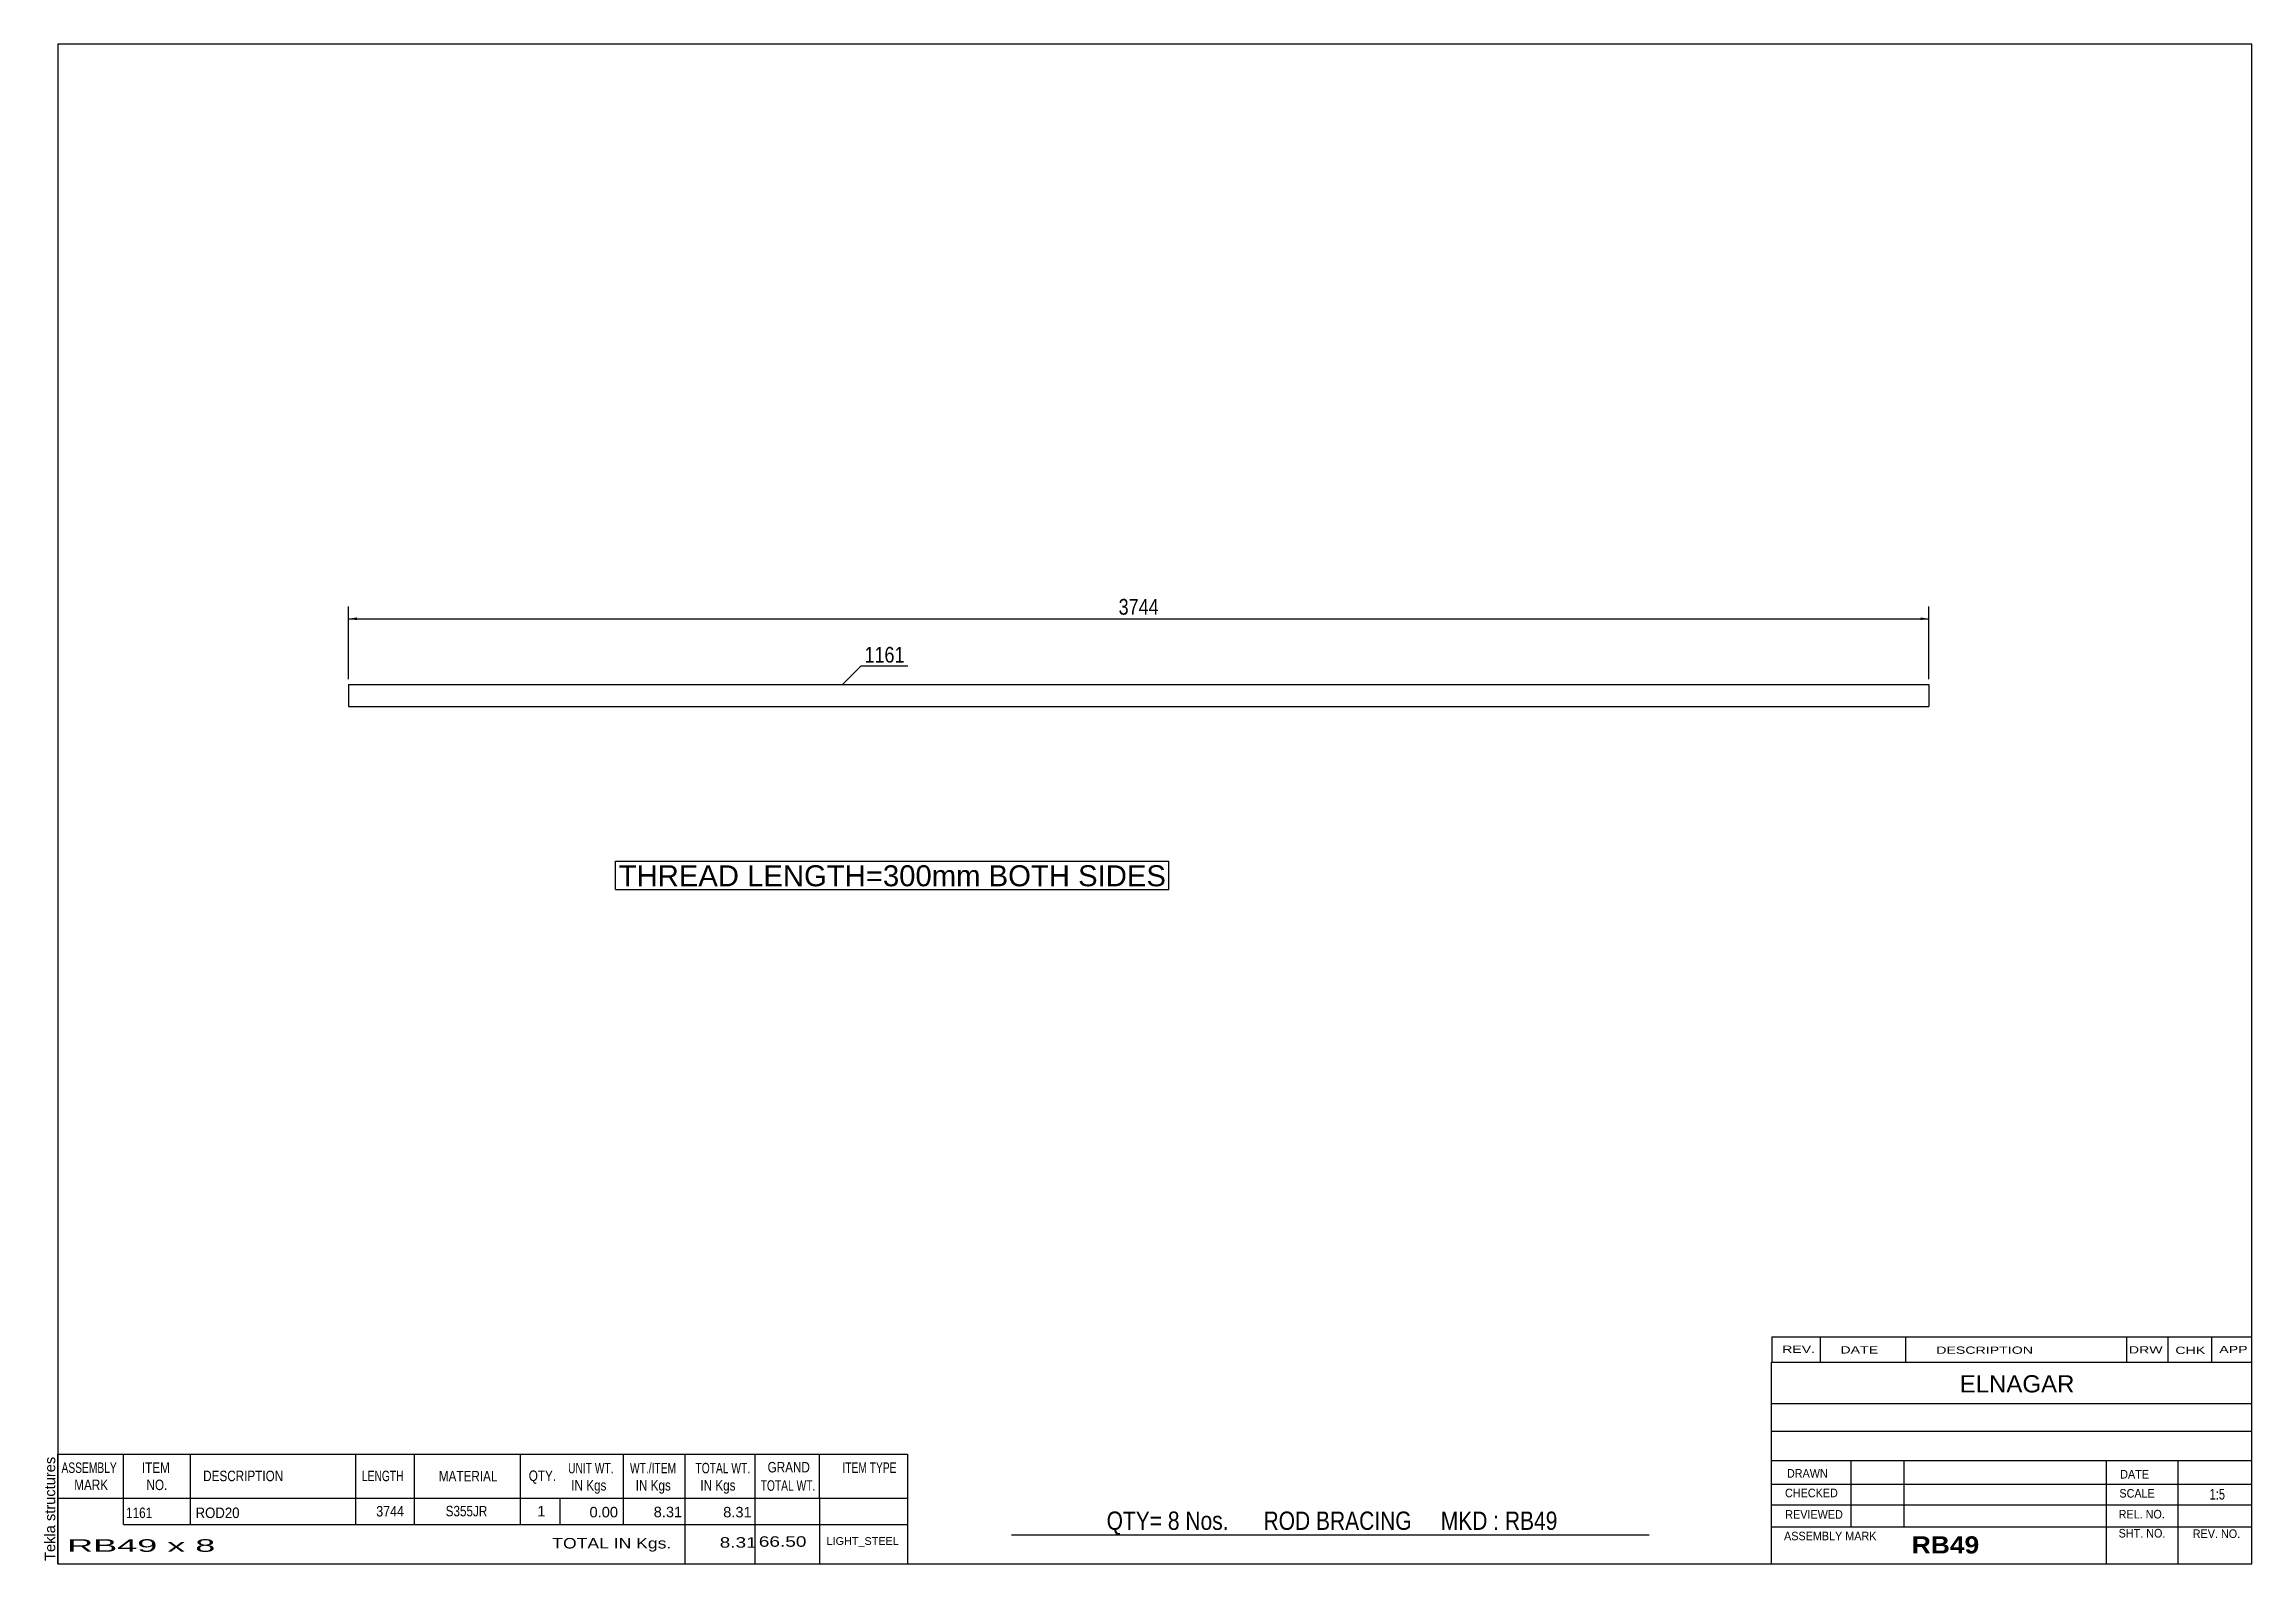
# Model space of a CAD drawing. Header units: millimetres. Extents: x 2 to 405, y 5 to 282.
import ezdxf

# ---------------------------------------------------------------- set-up
doc = ezdxf.new("R2010")
doc.units = ezdxf.units.MM
doc.styles.add('Arial', font='ARIAL.TTF', dxfattribs={"height": 0.2})
doc.styles.add('Arial Bold', font='ARIALBD.TTF', dxfattribs={"height": 0.2})
doc.styles.add('Arial Narrow', font='ARIALN.TTF', dxfattribs={"height": 0.2})

# ---------------------------------------------------------------- blocks, each defined once
blk = doc.blocks.new('Unknown-629161814-1210')
at = {"color": 5, "linetype": 'Continuous'}
for p, q in [((405, 282), (5, 282)), ((5, 282), (5, 5)), ((405, 5), (405, 282)), ((5, 5), (405, 5))]:
    blk.add_line(p, q, dxfattribs=at)
at = {"color": 174, "linetype": 'Continuous', "style": 'Arial'}
blk.add_text('Tekla structures', height=1.9102, rotation=90, dxfattribs=at).set_placement((4.5, 5.5))
blk = doc.blocks.new('Part-629161814-1252 - 1233')
at = {"color": 2, "linetype": 'Continuous'}
for p, q in [((58, 165.25), (202, 165.25)), ((58, 165.25), (58, 161.84)), ((202.1, 165.25), (346.1, 165.25)), ((346.1, 165.25), (346.1, 161.25)), ((58, 161.84), (58, 161.25)), ((58, 161.25), (202, 161.25)), ((202.1, 161.25), (346.1, 161.25))]:
    blk.add_line(p, q, dxfattribs=at)
blk = doc.blocks.new('StraightDimension-629161814-1262 - 1233')
at = {"linetype": 'Continuous'}
for points in [[(59.5, 177), (58, 177.25), (59.5, 177.5)], [(344.6, 177.5), (346.1, 177.25), (344.6, 177)]]:
    blk.add_hatch(color=7, dxfattribs=at).paths.add_polyline_path(points)
at = {"color": 7, "linetype": 'Continuous'}
for p, q in [((58, 166.25), (58, 179.5)), ((58, 177.25), (346.1, 177.25)), ((346.1, 166.25), (346.1, 179.5))]:
    blk.add_line(p, q, dxfattribs=at)
at = {"color": 0}
blk.add_wipeout([(206.31, 177.4), (206.31, 181.6), (197.79, 181.6), (197.79, 177.4)], dxfattribs=at)
at = {"color": 3, "style": 'Arial Narrow'}
blk.add_text('3744', height=2.863, dxfattribs=at).set_placement((198.39, 178))
blk = doc.blocks.new('CBS_REVISION-629161814-1313')
at = {"color": 7, "linetype": 'Continuous'}
for p, q in [((317.49, 46.38), (404.99, 46.38)), ((317.49, 46.38), (317.49, 41.75)), ((326.29, 46.38), (326.29, 41.75)), ((341.88, 46.38), (341.88, 41.81)), ((382.14, 46.38), (382.14, 41.75)), ((389.68, 46.38), (389.68, 41.75)), ((397.63, 46.38), (397.63, 41.75)), ((317.49, 41.75), (404.99, 41.75))]:
    blk.add_line(p, q, dxfattribs=at)
at = {"color": 7, "style": 'Arial Narrow', "width": 1.7}
for s, height, p in [('REV.', 1.326, (319.35, 43.43)), ('DATE', 1.326, (329.98, 43.31)), ('DESCRIPTION', 1.3257, (347.46, 43.26)), ('DRW', 1.326, (382.57, 43.32)), ('CHK', 1.326, (391.06, 43.23)), ('APP', 1.326, (399.06, 43.38))]:
    blk.add_text(s, height=height, dxfattribs=at).set_placement(p)
blk = doc.blocks.new('CBS_BOM-629161814-1310')
at = {"color": 7, "linetype": 'Continuous'}
for p, q in [((4.97, 16.97), (4.97, 24.97)), ((4.97, 24.97), (159.89, 24.97)), ((16.97, 16.97), (16.97, 24.97)), ((29.16, 16.97), (29.16, 24.97)), ((59.32, 16.97), (59.32, 24.97)), ((70, 16.97), (70, 24.97)), ((89.32, 16.97), (89.32, 24.97)), ((108.12, 16.97), (108.12, 24.97)), ((119.33, 16.97), (119.33, 24.97)), ((132.12, 16.97), (132.12, 24.97)), ((143.87, 16.97), (143.87, 24.97)), ((159.89, 24.96), (159.89, 16.98)), ((4.97, 16.97), (159.89, 16.97)), ((4.97, 12.17), (4.97, 16.97)), ((16.97, 12.17), (16.97, 16.97)), ((29.16, 12.17), (29.16, 16.97)), ((59.32, 12.17), (59.32, 16.97)), ((70, 12.17), (70, 16.97)), ((89.32, 12.17), (89.32, 16.97)), ((96.58, 12.17), (96.58, 16.97)), ((108.12, 12.17), (108.12, 16.97)), ((119.33, 12.17), (119.33, 16.97)), ((132.12, 12.17), (132.12, 16.97)), ((143.89, 12.17), (143.89, 16.97)), ((159.89, 16.97), (159.89, 12.17)), ((4.97, 4.97), (4.97, 12.15)), ((16.97, 12.17), (159.89, 12.17)), ((119.33, 4.97), (119.33, 12.15)), ((132.12, 4.97), (132.12, 12.15)), ((143.93, 4.97), (143.93, 12.15)), ((159.89, 12.17), (159.89, 4.97)), ((4.97, 4.97), (159.89, 4.97))]:
    blk.add_line(p, q, dxfattribs=at)
at = {"color": 3, "linetype": 'Continuous', "style": 'Arial'}
for s, height, width, p in [('ASSEMBLY', 1.91, 0.7, (5.65, 21.54)), ('MARK', 1.91, 0.8, (7.97, 18.41)), ('ITEM', 1.91, 0.8, (20.3, 21.54)), ('NO.', 1.91, 0.8, (21.15, 18.41)), ('DESCRIPTION', 1.9102, 0.8, (31.48, 20.04)), ('LENGTH', 1.91, 0.7, (60.43, 20.04)), ('MATERIAL', 1.91, 0.8, (74.45, 19.99)), ('QTY.', 1.91, 0.8, (90.84, 20.07)), ('UNIT WT.', 1.91, 0.7, (98.01, 21.47)), ('IN Kgs', 1.91, 0.8, (98.59, 18.33)), ('WT./ITEM', 1.91, 0.7, (109.3, 21.47)), ('IN Kgs', 1.91, 0.8, (110.34, 18.33)), ('TOTAL WT.', 1.91, 0.7, (121.24, 21.47)), ('IN Kgs', 1.91, 0.8, (122.13, 18.33)), ('TOTAL WT.', 1.91, 0.7, (133.13, 18.29)), ('GRAND', 1.91, 0.8, (134.39, 21.63)), ('ITEM TYPE', 1.91, 0.7, (148.03, 21.55))]:
    blk.add_text(s, height=height, dxfattribs=dict(at, width=width)).set_placement(p)
at = {"color": 7, "linetype": 'Continuous', "style": 'Arial'}
for s, width, p in [('1161', 0.8, (17.43, 13.32)), ('ROD20', 0.9, (30.1, 13.32)), ('3744', 0.85, (63.04, 13.6)), ('S355JR', 0.8, (75.69, 13.63))]:
    blk.add_text(s, height=1.91, dxfattribs=dict(at, width=width)).set_placement(p)
for s, p in [('1', (92.41, 13.63)), ('0.00', (101.92, 13.44)), ('8.31', (113.62, 13.47)), ('8.31', (126.29, 13.44))]:
    blk.add_text(s, height=1.91, dxfattribs=at).set_placement(p)
at = {"color": 6, "linetype": 'Continuous', "style": 'Arial'}
for s, height, width, p in [('RB49 x 8', 2.292, 2.05, (6.69, 7.16)), ('TOTAL IN Kgs.', 1.9102, 1.2, (95.13, 7.77)), ('8.31', 1.91, 1.3, (125.65, 7.92)), ('66.50', 1.91, 1.3, (132.79, 8.08))]:
    blk.add_text(s, height=height, dxfattribs=dict(at, width=width)).set_placement(p)
blk.add_text('LIGHT_STEEL', height=1.4135, dxfattribs=at).set_placement((145.14, 8.42))
blk = doc.blocks.new('CBS_CALLOFF-629161814-1311')
at = {"color": 7, "linetype": 'Continuous'}
blk.add_line((178.88, 10.27), (295.11, 10.25), dxfattribs=at)
at = {"color": 3, "linetype": 'Continuous', "style": 'Arial Narrow'}
blk.add_text('QTY= 8 Nos.      ROD BRACING     MKD : RB49', height=3.3405, dxfattribs=at).set_placement((196.2, 11.16))
blk = doc.blocks.new('CBS_NAME_BLOG-629161814-1312')
at = {"color": 7, "linetype": 'Continuous'}
for p, q in [((317.41, 41.75), (404.93, 41.75)), ((317.41, 5.04), (317.41, 41.75)), ((317.41, 34.21), (404.93, 34.21)), ((317.48, 29.16), (405, 29.16)), ((317.41, 23.79), (404.93, 23.79)), ((331.93, 11.68), (331.93, 23.78)), ((341.62, 11.71), (341.62, 23.78)), ((378.53, 5.04), (378.53, 23.77)), ((391.58, 5.04), (391.58, 23.78)), ((317.42, 19.49), (405, 19.51)), ((317.41, 15.74), (404.93, 15.74)), ((317.41, 11.7), (404.93, 11.7)), ((317.41, 5), (405, 5))]:
    blk.add_line(p, q, dxfattribs=at)
at = {"color": 3, "linetype": 'Continuous', "style": 'Arial'}
blk.add_text('ELNAGAR', height=3.133, dxfattribs=at).set_placement((351.73, 36.22))
at = {"color": 3, "linetype": 'Continuous'}
for s, height, style, width, p in [('DRAWN', 1.566, 'Arial', 0.9, (320.24, 20.68)), ('DATE', 1.566, 'Arial', 0.9, (381, 20.52)), ('CHECKED', 1.566, 'Arial', 0.9, (319.89, 17.11)), ('SCALE', 1.566, 'Arial', 0.9, (380.85, 17.04)), ('1:5', 1.957, 'Arial Narrow', 0.9, (397.3, 16.68)), ('REVIEWED', 1.566, 'Arial', 0.9, (319.93, 13.19)), ('REL. NO.', 1.566, 'Arial', 0.9, (380.71, 13.24)), ('ASSEMBLY MARK', 1.5663, 'Arial', 0.9, (319.71, 9.26)), ('RB49', 3.131, 'Arial Bold', 1.1, (342.99, 6.86)), ('SHT. NO.', 1.566, 'Arial', 0.9, (380.71, 9.77)), ('REV. NO.', 1.566, 'Arial', 0.9, (394.23, 9.68))]:
    blk.add_text(s, height=height, dxfattribs=dict(at, style=style, width=width)).set_placement(p)
blk = doc.blocks.new('Text-629161814-1211')
at = {"color": 0, "linetype": 'Continuous'}
blk.add_wipeout([(206.92, 128.49), (206.92, 132.49), (107.23, 132.49), (107.23, 128.49)], dxfattribs=at)
at = {"color": 7, "linetype": 'Continuous'}
for p, q in [((106.63, 133.09), (207.52, 133.09)), ((106.63, 127.89), (106.63, 133.09)), ((207.52, 127.89), (207.52, 133.09)), ((106.63, 127.89), (207.52, 127.89))]:
    blk.add_line(p, q, dxfattribs=at)
at = {"color": 1, "linetype": 'Continuous', "style": 'Arial'}
blk.add_text('THREAD LENGTH=300mm BOTH SIDES', height=3.8203, dxfattribs=at).set_placement((107.23, 128.49))
blk = doc.blocks.new('Mark-629161814-1247 - 1233')
at = {"color": 0}
blk.add_wipeout([(159.36, 169.26), (159.36, 172.26), (152.05, 172.26), (152.05, 169.26)], dxfattribs=at)
blk.add_wipeout([(159.36, 169.26), (159.36, 172.26), (152.05, 172.26), (152.05, 169.26)], dxfattribs=at)
at = {"color": 7, "linetype": 'Continuous'}
for p, q in [((147.92, 165.13), (151.45, 168.66)), ((151.45, 168.66), (159.96, 168.66))]:
    blk.add_line(p, q, dxfattribs=at)
at = {"color": 3, "style": 'Arial Narrow'}
blk.add_text('1161', height=2.863, dxfattribs=at).set_placement((152.05, 169.26))

msp = doc.modelspace()

# ---------------------------------------------------------------- block references
for name in ['Unknown-629161814-1210', 'Part-629161814-1252 - 1233', 'CBS_REVISION-629161814-1313', 'CBS_NAME_BLOG-629161814-1312', 'CBS_BOM-629161814-1310', 'CBS_CALLOFF-629161814-1311']:
    msp.add_blockref(name, (0, 0))

# ---------------------------------------------------------------- next in the draw order: block references
for name in ['StraightDimension-629161814-1262 - 1233', 'Text-629161814-1211']:
    msp.add_blockref(name, (0, 0))

# ---------------------------------------------------------------- next in the draw order: block references
msp.add_blockref('Mark-629161814-1247 - 1233', (0, 0))

doc.saveas('drawing.dxf')
